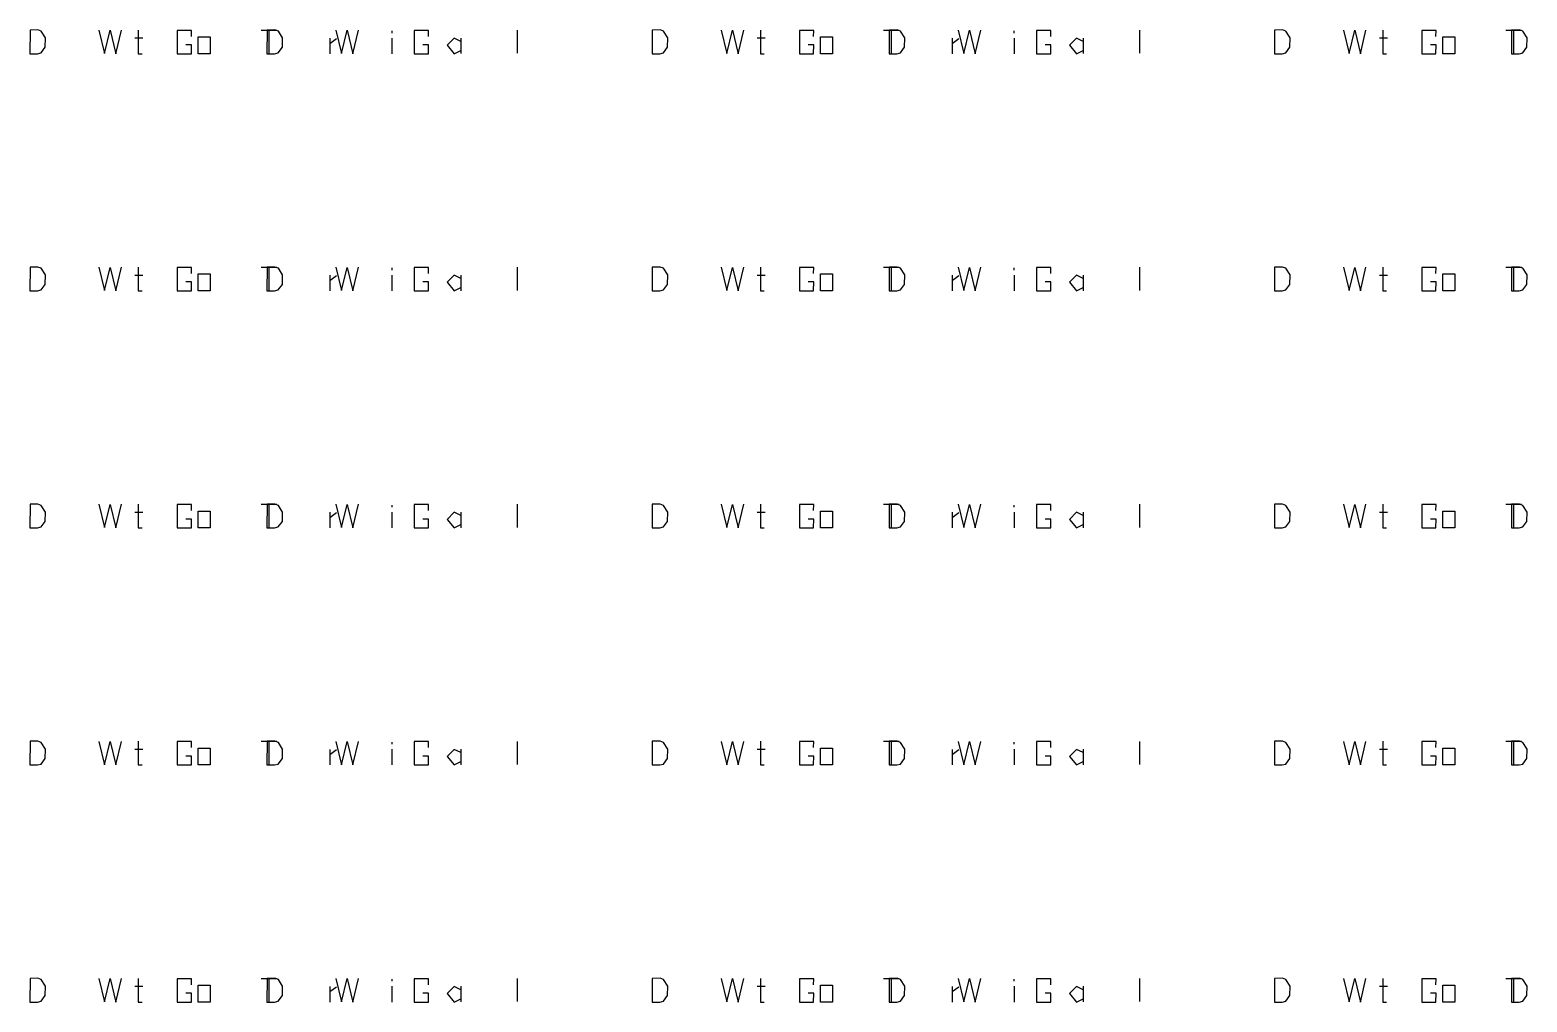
# Model space of a CAD drawing. Header units: millimetres. Extents: x 25 to 194, y 9 to 271.
# Drawn here: x 30.2 to 112.8, y 74.7 to 128.3 of the extents above; entities that cross this region are included whole.
import ezdxf

# ---------------------------------------------------------------- set-up
doc = ezdxf.new("R2010")
doc.units = ezdxf.units.MM
doc.layers.add('Z_entity', color=7, linetype='Continuous')
doc.layers.add('Z_text', color=7, linetype='Continuous')

msp = doc.modelspace()

# ---------------------------------------------------------------- linework, layer by layer
at = {"color": 28, "true_color": 0x0a0a0a}
for p, q in [((30.197, 128.297), (30.192, 126.99)), ((30.624, 128.301), (30.197, 128.297)), ((30.819, 128.23), (30.624, 128.301)), ((31.048, 127.865), (30.819, 128.23)), ((33.999, 128.29), (34.309, 127.006)), ((34.309, 127.006), (34.619, 128.283)), ((34.619, 128.283), (34.928, 126.991)), ((34.928, 126.991), (35.238, 128.29)), ((36.169, 128.297), (36.169, 126.99)), ((39.104, 128.277), (38.315, 128.277)), ((38.315, 128.277), (38.315, 126.99)), ((39.095, 127.946), (39.104, 128.277)), ((43.27, 128.297), (43.265, 126.99)), ((43.697, 128.301), (43.27, 128.297)), ((43.892, 128.23), (43.697, 128.301)), ((44.121, 127.865), (43.892, 128.23)), ((47.072, 128.29), (47.382, 127.006)), ((47.382, 127.006), (47.691, 128.283)), ((47.691, 128.283), (48.001, 126.991)), ((48.001, 126.991), (48.311, 128.29)), ((52.177, 128.277), (51.388, 128.277)), ((51.388, 128.277), (51.388, 126.99)), ((52.168, 127.946), (52.177, 128.277)), ((30.815, 127.042), (31.04, 127.345)), ((31.04, 127.345), (31.048, 127.865)), ((35.979, 127.86), (36.421, 127.86)), ((39.104, 127.48), (38.79, 127.48)), ((39.095, 126.99), (39.104, 127.48)), ((39.466, 127.917), (40.14, 127.917)), ((39.466, 126.99), (39.466, 127.917)), ((40.14, 127.917), (40.14, 126.99)), ((43.888, 127.042), (44.113, 127.345)), ((44.113, 127.345), (44.121, 127.865)), ((52.177, 127.48), (51.863, 127.48)), ((52.168, 126.99), (52.177, 127.48)), ((30.192, 126.99), (30.615, 126.99)), ((30.615, 126.99), (30.815, 127.042)), ((36.169, 126.99), (36.374, 126.99)), ((38.315, 126.99), (39.095, 126.99)), ((40.14, 126.99), (39.466, 126.99)), ((43.265, 126.99), (43.688, 126.99)), ((43.688, 126.99), (43.888, 127.042)), ((51.388, 126.99), (52.168, 126.99)), ((98.84, 115.224), (98.835, 113.917)), ((99.268, 115.228), (98.84, 115.224)), ((99.462, 115.157), (99.268, 115.228)), ((99.691, 114.792), (99.462, 115.157)), ((99.683, 114.272), (99.691, 114.792)), ((102.642, 115.217), (102.952, 113.933)), ((102.952, 113.933), (103.262, 115.21)), ((103.262, 115.21), (103.571, 113.919)), ((103.571, 113.919), (103.881, 115.217)), ((104.622, 114.787), (105.064, 114.787)), ((104.812, 115.224), (104.812, 113.917)), ((107.747, 115.204), (106.958, 115.204)), ((106.958, 115.204), (106.958, 113.917)), ((107.738, 114.874), (107.747, 115.204)), ((108.11, 114.844), (108.783, 114.844)), ((108.11, 113.917), (108.11, 114.844)), ((108.783, 114.844), (108.783, 113.917)), ((111.913, 115.224), (111.908, 113.917)), ((112.341, 115.228), (111.913, 115.224)), ((112.535, 115.157), (112.341, 115.228)), ((112.764, 114.792), (112.535, 115.157)), ((112.756, 114.272), (112.764, 114.792)), ((99.258, 113.917), (99.458, 113.969)), ((99.458, 113.969), (99.683, 114.272)), ((107.747, 114.407), (107.433, 114.407)), ((107.738, 113.917), (107.747, 114.407)), ((112.331, 113.917), (112.531, 113.969)), ((112.531, 113.969), (112.756, 114.272)), ((98.835, 113.917), (99.258, 113.917)), ((104.812, 113.917), (105.017, 113.917)), ((106.958, 113.917), (107.738, 113.917)), ((108.783, 113.917), (108.11, 113.917)), ((111.908, 113.917), (112.331, 113.917)), ((64.518, 102.151), (64.514, 100.844)), ((64.946, 102.155), (64.518, 102.151)), ((65.141, 102.084), (64.946, 102.155)), ((65.37, 101.72), (65.141, 102.084)), ((65.362, 101.199), (65.37, 101.72)), ((68.32, 102.144), (68.63, 100.86)), ((68.63, 100.86), (68.94, 102.137)), ((68.94, 102.137), (69.25, 100.846)), ((69.25, 100.846), (69.56, 102.144)), ((70.3, 101.714), (70.742, 101.714)), ((70.49, 102.151), (70.49, 100.844)), ((73.425, 102.131), (72.636, 102.131)), ((72.636, 102.131), (72.636, 100.844)), ((73.417, 101.801), (73.425, 102.131)), ((73.788, 101.771), (74.461, 101.771)), ((73.788, 100.844), (73.788, 101.771)), ((74.461, 101.771), (74.461, 100.844)), ((77.591, 102.151), (77.587, 100.844)), ((78.019, 102.155), (77.591, 102.151)), ((78.214, 102.084), (78.019, 102.155)), ((78.443, 101.72), (78.214, 102.084)), ((78.434, 101.199), (78.443, 101.72)), ((81.393, 102.144), (81.703, 100.86)), ((81.703, 100.86), (82.013, 102.137)), ((82.013, 102.137), (82.323, 100.846)), ((82.323, 100.846), (82.633, 102.144)), ((86.498, 102.131), (85.709, 102.131)), ((85.709, 102.131), (85.709, 100.844)), ((86.49, 101.801), (86.498, 102.131)), ((64.514, 100.844), (64.937, 100.844)), ((64.937, 100.844), (65.136, 100.896)), ((65.136, 100.896), (65.362, 101.199)), ((70.49, 100.844), (70.696, 100.844)), ((72.636, 100.844), (73.417, 100.844)), ((73.425, 101.334), (73.112, 101.334)), ((73.417, 100.844), (73.425, 101.334)), ((74.461, 100.844), (73.788, 100.844)), ((77.587, 100.844), (78.009, 100.844)), ((78.009, 100.844), (78.209, 100.896)), ((78.209, 100.896), (78.434, 101.199)), ((85.709, 100.844), (86.49, 100.844)), ((86.498, 101.334), (86.184, 101.334)), ((86.49, 100.844), (86.498, 101.334)), ((30.197, 89.078), (30.192, 87.771)), ((30.624, 89.083), (30.197, 89.078)), ((30.819, 89.011), (30.624, 89.083)), ((31.048, 88.647), (30.819, 89.011)), ((31.04, 88.126), (31.048, 88.647)), ((33.999, 89.071), (34.309, 87.787)), ((34.309, 87.787), (34.619, 89.064)), ((34.619, 89.064), (34.928, 87.773)), ((34.928, 87.773), (35.238, 89.071)), ((35.979, 88.641), (36.421, 88.641)), ((36.169, 89.078), (36.169, 87.771)), ((39.104, 89.058), (38.315, 89.058)), ((38.315, 89.058), (38.315, 87.771)), ((39.095, 88.728), (39.104, 89.058)), ((39.466, 88.698), (40.14, 88.698)), ((39.466, 87.771), (39.466, 88.698)), ((40.14, 88.698), (40.14, 87.771)), ((43.27, 89.078), (43.265, 87.771)), ((43.697, 89.083), (43.27, 89.078)), ((43.892, 89.011), (43.697, 89.083)), ((44.121, 88.647), (43.892, 89.011)), ((44.113, 88.126), (44.121, 88.647)), ((47.072, 89.071), (47.382, 87.787)), ((47.382, 87.787), (47.691, 89.064)), ((47.691, 89.064), (48.001, 87.773)), ((48.001, 87.773), (48.311, 89.071)), ((52.177, 89.058), (51.388, 89.058)), ((51.388, 89.058), (51.388, 87.771)), ((52.168, 88.728), (52.177, 89.058)), ((30.192, 87.771), (30.615, 87.771)), ((30.615, 87.771), (30.815, 87.823)), ((30.815, 87.823), (31.04, 88.126)), ((36.169, 87.771), (36.374, 87.771)), ((38.315, 87.771), (39.095, 87.771)), ((39.104, 88.261), (38.79, 88.261)), ((39.095, 87.771), (39.104, 88.261)), ((40.14, 87.771), (39.466, 87.771)), ((43.265, 87.771), (43.688, 87.771)), ((43.688, 87.771), (43.888, 87.823)), ((43.888, 87.823), (44.113, 88.126)), ((51.388, 87.771), (52.168, 87.771)), ((52.177, 88.261), (51.863, 88.261)), ((52.168, 87.771), (52.177, 88.261)), ((98.84, 76.005), (98.835, 74.698)), ((99.268, 76.01), (98.84, 76.005)), ((99.462, 75.938), (99.268, 76.01)), ((102.642, 75.998), (102.952, 74.714)), ((102.952, 74.714), (103.262, 75.991)), ((103.262, 75.991), (103.571, 74.7)), ((103.571, 74.7), (103.881, 75.998)), ((104.812, 76.005), (104.812, 74.698)), ((107.747, 75.986), (106.958, 75.986)), ((106.958, 75.986), (106.958, 74.698)), ((107.738, 75.655), (107.747, 75.986)), ((111.913, 76.005), (111.908, 74.698)), ((112.341, 76.01), (111.913, 76.005)), ((112.535, 75.938), (112.341, 76.01)), ((99.691, 75.574), (99.462, 75.938)), ((99.683, 75.053), (99.691, 75.574)), ((104.622, 75.568), (105.064, 75.568)), ((107.747, 75.188), (107.433, 75.188)), ((107.738, 74.698), (107.747, 75.188)), ((108.11, 75.626), (108.783, 75.626)), ((108.11, 74.698), (108.11, 75.626)), ((108.783, 75.626), (108.783, 74.698)), ((112.764, 75.574), (112.535, 75.938)), ((112.756, 75.053), (112.764, 75.574)), ((98.835, 74.698), (99.258, 74.698)), ((99.258, 74.698), (99.458, 74.751)), ((99.458, 74.751), (99.683, 75.053)), ((104.812, 74.698), (105.017, 74.698)), ((106.958, 74.698), (107.738, 74.698)), ((108.783, 74.698), (108.11, 74.698)), ((111.908, 74.698), (112.331, 74.698)), ((112.331, 74.698), (112.531, 74.751)), ((112.531, 74.751), (112.756, 75.053))]:
    msp.add_line(p, q, dxfattribs=at)
at = {"color": 28, "true_color": 0x0d0d0d}
for p, q in [((77.265, 128.297), (78.129, 128.297)), ((77.694, 128.297), (77.694, 126.99)), ((84.484, 128.132), (84.484, 128.248)), ((91.394, 128.292), (91.389, 127.016)), ((81.053, 127.852), (81.053, 126.99)), ((81.063, 127.562), (81.43, 127.838)), ((84.479, 127.857), (84.479, 126.99)), ((87.92, 127.852), (87.528, 127.461)), ((87.528, 127.461), (87.91, 126.99)), ((87.91, 126.99), (88.282, 127.176)), ((88.282, 127.669), (87.92, 127.852)), ((88.277, 127.857), (88.277, 126.997)), ((42.943, 115.224), (43.808, 115.224)), ((43.373, 115.224), (43.373, 113.917)), ((46.731, 114.779), (46.731, 113.917)), ((50.157, 114.784), (50.157, 113.917)), ((50.162, 115.059), (50.162, 115.175)), ((53.598, 114.779), (53.207, 114.388)), ((53.96, 114.596), (53.598, 114.779)), ((53.955, 114.784), (53.955, 113.924)), ((57.072, 115.219), (57.067, 113.943)), ((46.741, 114.489), (47.108, 114.765)), ((53.207, 114.388), (53.588, 113.917)), ((53.588, 113.917), (53.96, 114.103)), ((111.586, 102.151), (112.451, 102.151)), ((112.016, 102.151), (112.016, 100.844)), ((77.265, 89.078), (78.129, 89.078)), ((77.694, 89.078), (77.694, 87.771)), ((81.053, 88.633), (81.053, 87.771)), ((81.063, 88.344), (81.43, 88.619)), ((84.479, 88.638), (84.479, 87.771)), ((84.484, 88.914), (84.484, 89.029)), ((87.92, 88.633), (87.528, 88.242)), ((88.282, 88.45), (87.92, 88.633)), ((88.277, 88.638), (88.277, 87.778)), ((91.394, 89.073), (91.389, 87.797)), ((87.528, 88.242), (87.91, 87.771)), ((87.91, 87.771), (88.282, 87.957)), ((42.943, 76.005), (43.808, 76.005)), ((43.373, 76.005), (43.373, 74.698)), ((57.072, 76), (57.067, 74.724)), ((46.731, 75.56), (46.731, 74.698)), ((46.741, 75.271), (47.108, 75.546)), ((50.157, 75.565), (50.157, 74.698)), ((50.162, 75.841), (50.162, 75.957)), ((53.598, 75.56), (53.207, 75.169)), ((53.207, 75.169), (53.588, 74.698)), ((53.96, 75.377), (53.598, 75.56)), ((53.955, 75.565), (53.955, 74.705)), ((53.588, 74.698), (53.96, 74.884))]:
    msp.add_line(p, q, dxfattribs=at)
at = {"layer": 'Z_entity', "color": 28, "true_color": 0x0b0b0b}
for p, q in [((42.943, 128.297), (43.808, 128.297)), ((43.373, 128.297), (43.373, 126.99)), ((50.162, 128.132), (50.162, 128.248)), ((57.072, 128.292), (57.067, 127.016)), ((46.731, 127.852), (46.731, 126.99)), ((46.741, 127.562), (47.108, 127.838)), ((50.157, 127.857), (50.157, 126.99)), ((53.598, 127.852), (53.207, 127.461)), ((53.207, 127.461), (53.588, 126.99)), ((53.588, 126.99), (53.96, 127.176)), ((53.96, 127.669), (53.598, 127.852)), ((53.955, 127.857), (53.955, 126.997)), ((111.586, 115.224), (112.451, 115.224)), ((112.016, 115.224), (112.016, 113.917)), ((77.265, 102.151), (78.129, 102.151)), ((77.694, 102.151), (77.694, 100.844)), ((81.053, 101.706), (81.053, 100.844)), ((81.063, 101.416), (81.43, 101.692)), ((84.479, 101.711), (84.479, 100.844)), ((84.484, 101.986), (84.484, 102.102)), ((87.92, 101.706), (87.528, 101.315)), ((88.282, 101.523), (87.92, 101.706)), ((88.277, 101.711), (88.277, 100.851)), ((91.394, 102.146), (91.389, 100.87)), ((87.528, 101.315), (87.91, 100.844)), ((87.91, 100.844), (88.282, 101.03)), ((42.943, 89.078), (43.808, 89.078)), ((43.373, 89.078), (43.373, 87.771)), ((46.731, 88.633), (46.731, 87.771)), ((46.741, 88.344), (47.108, 88.619)), ((50.157, 88.638), (50.157, 87.771)), ((50.162, 88.914), (50.162, 89.029)), ((53.598, 88.633), (53.207, 88.242)), ((53.96, 88.45), (53.598, 88.633)), ((53.955, 88.638), (53.955, 87.778)), ((57.072, 89.073), (57.067, 87.797)), ((53.207, 88.242), (53.588, 87.771)), ((53.588, 87.771), (53.96, 87.957)), ((111.586, 76.005), (112.451, 76.005)), ((112.016, 76.005), (112.016, 74.698))]:
    msp.add_line(p, q, dxfattribs=at)
at = {"layer": 'Z_entity', "color": 28, "true_color": 0x0e0e0e}
for p, q in [((98.84, 128.297), (98.835, 126.99)), ((99.268, 128.301), (98.84, 128.297)), ((99.462, 128.23), (99.268, 128.301)), ((99.691, 127.865), (99.462, 128.23)), ((102.642, 128.29), (102.952, 127.006)), ((102.952, 127.006), (103.262, 128.283)), ((103.262, 128.283), (103.571, 126.991)), ((103.571, 126.991), (103.881, 128.29)), ((104.812, 128.297), (104.812, 126.99)), ((107.747, 128.277), (106.958, 128.277)), ((106.958, 128.277), (106.958, 126.99)), ((107.738, 127.946), (107.747, 128.277)), ((111.913, 128.297), (111.908, 126.99)), ((112.341, 128.301), (111.913, 128.297)), ((112.535, 128.23), (112.341, 128.301)), ((112.764, 127.865), (112.535, 128.23)), ((99.458, 127.042), (99.683, 127.345)), ((99.683, 127.345), (99.691, 127.865)), ((104.622, 127.86), (105.064, 127.86)), ((107.747, 127.48), (107.433, 127.48)), ((107.738, 126.99), (107.747, 127.48)), ((108.11, 127.917), (108.783, 127.917)), ((108.11, 126.99), (108.11, 127.917)), ((108.783, 127.917), (108.783, 126.99)), ((112.531, 127.042), (112.756, 127.345)), ((112.756, 127.345), (112.764, 127.865)), ((98.835, 126.99), (99.258, 126.99)), ((99.258, 126.99), (99.458, 127.042)), ((104.812, 126.99), (105.017, 126.99)), ((106.958, 126.99), (107.738, 126.99)), ((108.783, 126.99), (108.11, 126.99)), ((111.908, 126.99), (112.331, 126.99)), ((112.331, 126.99), (112.531, 127.042)), ((64.518, 115.224), (64.514, 113.917)), ((64.946, 115.228), (64.518, 115.224)), ((65.141, 115.157), (64.946, 115.228)), ((65.37, 114.792), (65.141, 115.157)), ((65.362, 114.272), (65.37, 114.792)), ((68.32, 115.217), (68.63, 113.933)), ((68.63, 113.933), (68.94, 115.21)), ((68.94, 115.21), (69.25, 113.919)), ((69.25, 113.919), (69.56, 115.217)), ((70.3, 114.787), (70.742, 114.787)), ((70.49, 115.224), (70.49, 113.917)), ((73.425, 115.204), (72.636, 115.204)), ((72.636, 115.204), (72.636, 113.917)), ((73.417, 114.874), (73.425, 115.204)), ((73.788, 114.844), (74.461, 114.844)), ((73.788, 113.917), (73.788, 114.844)), ((74.461, 114.844), (74.461, 113.917)), ((77.591, 115.224), (77.587, 113.917)), ((78.019, 115.228), (77.591, 115.224)), ((78.214, 115.157), (78.019, 115.228)), ((78.443, 114.792), (78.214, 115.157)), ((78.434, 114.272), (78.443, 114.792)), ((81.393, 115.217), (81.703, 113.933)), ((81.703, 113.933), (82.013, 115.21)), ((82.013, 115.21), (82.323, 113.919)), ((82.323, 113.919), (82.633, 115.217)), ((86.498, 115.204), (85.709, 115.204)), ((85.709, 115.204), (85.709, 113.917)), ((86.49, 114.874), (86.498, 115.204)), ((64.937, 113.917), (65.136, 113.969)), ((65.136, 113.969), (65.362, 114.272)), ((73.425, 114.407), (73.112, 114.407)), ((73.417, 113.917), (73.425, 114.407)), ((78.009, 113.917), (78.209, 113.969)), ((78.209, 113.969), (78.434, 114.272)), ((86.498, 114.407), (86.184, 114.407)), ((86.49, 113.917), (86.498, 114.407)), ((64.514, 113.917), (64.937, 113.917)), ((70.49, 113.917), (70.696, 113.917)), ((72.636, 113.917), (73.417, 113.917)), ((74.461, 113.917), (73.788, 113.917)), ((77.587, 113.917), (78.009, 113.917)), ((85.709, 113.917), (86.49, 113.917)), ((30.197, 102.151), (30.192, 100.844)), ((30.624, 102.155), (30.197, 102.151)), ((30.819, 102.084), (30.624, 102.155)), ((31.048, 101.72), (30.819, 102.084)), ((31.04, 101.199), (31.048, 101.72)), ((33.999, 102.144), (34.309, 100.86)), ((34.309, 100.86), (34.619, 102.137)), ((34.619, 102.137), (34.928, 100.846)), ((34.928, 100.846), (35.238, 102.144)), ((35.979, 101.714), (36.421, 101.714)), ((36.169, 102.151), (36.169, 100.844)), ((39.104, 102.131), (38.315, 102.131)), ((38.315, 102.131), (38.315, 100.844)), ((39.095, 101.801), (39.104, 102.131)), ((39.466, 101.771), (40.14, 101.771)), ((39.466, 100.844), (39.466, 101.771)), ((40.14, 101.771), (40.14, 100.844)), ((43.27, 102.151), (43.265, 100.844)), ((43.697, 102.155), (43.27, 102.151)), ((43.892, 102.084), (43.697, 102.155)), ((44.121, 101.72), (43.892, 102.084)), ((44.113, 101.199), (44.121, 101.72)), ((47.072, 102.144), (47.382, 100.86)), ((47.382, 100.86), (47.691, 102.137)), ((47.691, 102.137), (48.001, 100.846)), ((48.001, 100.846), (48.311, 102.144)), ((52.177, 102.131), (51.388, 102.131)), ((51.388, 102.131), (51.388, 100.844)), ((52.168, 101.801), (52.177, 102.131)), ((30.192, 100.844), (30.615, 100.844)), ((30.615, 100.844), (30.815, 100.896)), ((30.815, 100.896), (31.04, 101.199)), ((36.169, 100.844), (36.374, 100.844)), ((38.315, 100.844), (39.095, 100.844)), ((39.104, 101.334), (38.79, 101.334)), ((39.095, 100.844), (39.104, 101.334)), ((40.14, 100.844), (39.466, 100.844)), ((43.265, 100.844), (43.688, 100.844)), ((43.688, 100.844), (43.888, 100.896)), ((43.888, 100.896), (44.113, 101.199)), ((51.388, 100.844), (52.168, 100.844)), ((52.177, 101.334), (51.863, 101.334)), ((52.168, 100.844), (52.177, 101.334)), ((98.84, 89.078), (98.835, 87.771)), ((99.268, 89.083), (98.84, 89.078)), ((99.462, 89.011), (99.268, 89.083)), ((99.691, 88.647), (99.462, 89.011)), ((99.683, 88.126), (99.691, 88.647)), ((102.642, 89.071), (102.952, 87.787)), ((102.952, 87.787), (103.262, 89.064)), ((103.262, 89.064), (103.571, 87.773)), ((103.571, 87.773), (103.881, 89.071)), ((104.622, 88.641), (105.064, 88.641)), ((104.812, 89.078), (104.812, 87.771)), ((107.747, 89.058), (106.958, 89.058)), ((106.958, 89.058), (106.958, 87.771)), ((107.738, 88.728), (107.747, 89.058)), ((108.11, 88.698), (108.783, 88.698)), ((108.11, 87.771), (108.11, 88.698)), ((108.783, 88.698), (108.783, 87.771)), ((111.913, 89.078), (111.908, 87.771)), ((112.341, 89.083), (111.913, 89.078)), ((112.535, 89.011), (112.341, 89.083)), ((112.764, 88.647), (112.535, 89.011)), ((112.756, 88.126), (112.764, 88.647)), ((98.835, 87.771), (99.258, 87.771)), ((99.258, 87.771), (99.458, 87.823)), ((99.458, 87.823), (99.683, 88.126)), ((104.812, 87.771), (105.017, 87.771)), ((106.958, 87.771), (107.738, 87.771)), ((107.747, 88.261), (107.433, 88.261)), ((107.738, 87.771), (107.747, 88.261)), ((108.783, 87.771), (108.11, 87.771)), ((111.908, 87.771), (112.331, 87.771)), ((112.331, 87.771), (112.531, 87.823)), ((112.531, 87.823), (112.756, 88.126)), ((64.518, 76.005), (64.514, 74.698)), ((64.946, 76.01), (64.518, 76.005)), ((65.141, 75.938), (64.946, 76.01)), ((68.32, 75.998), (68.63, 74.714)), ((68.63, 74.714), (68.94, 75.991)), ((68.94, 75.991), (69.25, 74.7)), ((69.25, 74.7), (69.56, 75.998)), ((70.49, 76.005), (70.49, 74.698)), ((73.425, 75.986), (72.636, 75.986)), ((72.636, 75.986), (72.636, 74.698)), ((73.417, 75.655), (73.425, 75.986)), ((77.591, 76.005), (77.587, 74.698)), ((78.019, 76.01), (77.591, 76.005)), ((78.214, 75.938), (78.019, 76.01)), ((81.393, 75.998), (81.703, 74.714)), ((81.703, 74.714), (82.013, 75.991)), ((82.013, 75.991), (82.323, 74.7)), ((82.323, 74.7), (82.633, 75.998)), ((86.498, 75.986), (85.709, 75.986)), ((85.709, 75.986), (85.709, 74.698)), ((86.49, 75.655), (86.498, 75.986)), ((65.37, 75.574), (65.141, 75.938)), ((65.362, 75.053), (65.37, 75.574)), ((70.3, 75.568), (70.742, 75.568)), ((73.425, 75.188), (73.112, 75.188)), ((73.417, 74.698), (73.425, 75.188)), ((73.788, 75.626), (74.461, 75.626)), ((73.788, 74.698), (73.788, 75.626)), ((74.461, 75.626), (74.461, 74.698)), ((78.443, 75.574), (78.214, 75.938)), ((78.434, 75.053), (78.443, 75.574)), ((86.498, 75.188), (86.184, 75.188)), ((86.49, 74.698), (86.498, 75.188)), ((64.514, 74.698), (64.937, 74.698)), ((64.937, 74.698), (65.136, 74.751)), ((65.136, 74.751), (65.362, 75.053)), ((70.49, 74.698), (70.696, 74.698)), ((72.636, 74.698), (73.417, 74.698)), ((74.461, 74.698), (73.788, 74.698)), ((77.587, 74.698), (78.009, 74.698)), ((78.009, 74.698), (78.209, 74.751)), ((78.209, 74.751), (78.434, 75.053)), ((85.709, 74.698), (86.49, 74.698))]:
    msp.add_line(p, q, dxfattribs=at)
at = {"layer": 'Z_text', "color": 28, "true_color": 0x0c0c0c}
for p, q in [((64.518, 128.297), (64.514, 126.99)), ((64.946, 128.301), (64.518, 128.297)), ((65.141, 128.23), (64.946, 128.301)), ((65.37, 127.865), (65.141, 128.23)), ((68.32, 128.29), (68.63, 127.006)), ((68.63, 127.006), (68.94, 128.283)), ((68.94, 128.283), (69.25, 126.991)), ((69.25, 126.991), (69.56, 128.29)), ((70.49, 128.297), (70.49, 126.99)), ((73.425, 128.277), (72.636, 128.277)), ((72.636, 128.277), (72.636, 126.99)), ((73.417, 127.946), (73.425, 128.277)), ((77.591, 128.297), (77.587, 126.99)), ((78.019, 128.301), (77.591, 128.297)), ((78.214, 128.23), (78.019, 128.301)), ((78.443, 127.865), (78.214, 128.23)), ((81.393, 128.29), (81.703, 127.006)), ((81.703, 127.006), (82.013, 128.283)), ((82.013, 128.283), (82.323, 126.991)), ((82.323, 126.991), (82.633, 128.29)), ((86.498, 128.277), (85.709, 128.277)), ((85.709, 128.277), (85.709, 126.99)), ((86.49, 127.946), (86.498, 128.277)), ((65.136, 127.042), (65.362, 127.345)), ((65.362, 127.345), (65.37, 127.865)), ((70.3, 127.86), (70.742, 127.86)), ((73.425, 127.48), (73.112, 127.48)), ((73.417, 126.99), (73.425, 127.48)), ((73.788, 127.917), (74.461, 127.917)), ((73.788, 126.99), (73.788, 127.917)), ((74.461, 127.917), (74.461, 126.99)), ((78.209, 127.042), (78.434, 127.345)), ((78.434, 127.345), (78.443, 127.865)), ((86.498, 127.48), (86.184, 127.48)), ((86.49, 126.99), (86.498, 127.48)), ((64.514, 126.99), (64.937, 126.99)), ((64.937, 126.99), (65.136, 127.042)), ((70.49, 126.99), (70.696, 126.99)), ((72.636, 126.99), (73.417, 126.99)), ((74.461, 126.99), (73.788, 126.99)), ((77.587, 126.99), (78.009, 126.99)), ((78.009, 126.99), (78.209, 127.042)), ((85.709, 126.99), (86.49, 126.99)), ((30.197, 115.224), (30.192, 113.917)), ((30.624, 115.228), (30.197, 115.224)), ((30.819, 115.157), (30.624, 115.228)), ((31.048, 114.792), (30.819, 115.157)), ((31.04, 114.272), (31.048, 114.792)), ((33.999, 115.217), (34.309, 113.933)), ((34.309, 113.933), (34.619, 115.21)), ((34.619, 115.21), (34.928, 113.919)), ((34.928, 113.919), (35.238, 115.217)), ((35.979, 114.787), (36.421, 114.787)), ((36.169, 115.224), (36.169, 113.917)), ((39.104, 115.204), (38.315, 115.204)), ((38.315, 115.204), (38.315, 113.917)), ((39.095, 114.874), (39.104, 115.204)), ((39.466, 114.844), (40.14, 114.844)), ((39.466, 113.917), (39.466, 114.844)), ((40.14, 114.844), (40.14, 113.917)), ((43.27, 115.224), (43.265, 113.917)), ((43.697, 115.228), (43.27, 115.224)), ((43.892, 115.157), (43.697, 115.228)), ((44.121, 114.792), (43.892, 115.157)), ((44.113, 114.272), (44.121, 114.792)), ((47.072, 115.217), (47.382, 113.933)), ((47.382, 113.933), (47.691, 115.21)), ((47.691, 115.21), (48.001, 113.919)), ((48.001, 113.919), (48.311, 115.217)), ((52.177, 115.204), (51.388, 115.204)), ((51.388, 115.204), (51.388, 113.917)), ((52.168, 114.874), (52.177, 115.204)), ((30.615, 113.917), (30.815, 113.969)), ((30.815, 113.969), (31.04, 114.272)), ((39.104, 114.407), (38.79, 114.407)), ((39.095, 113.917), (39.104, 114.407)), ((43.688, 113.917), (43.888, 113.969)), ((43.888, 113.969), (44.113, 114.272)), ((52.177, 114.407), (51.863, 114.407)), ((52.168, 113.917), (52.177, 114.407)), ((30.192, 113.917), (30.615, 113.917)), ((36.169, 113.917), (36.374, 113.917)), ((38.315, 113.917), (39.095, 113.917)), ((40.14, 113.917), (39.466, 113.917)), ((43.265, 113.917), (43.688, 113.917)), ((51.388, 113.917), (52.168, 113.917)), ((98.84, 102.151), (98.835, 100.844)), ((99.268, 102.155), (98.84, 102.151)), ((99.462, 102.084), (99.268, 102.155)), ((99.691, 101.72), (99.462, 102.084)), ((99.683, 101.199), (99.691, 101.72)), ((102.642, 102.144), (102.952, 100.86)), ((102.952, 100.86), (103.262, 102.137)), ((103.262, 102.137), (103.571, 100.846)), ((103.571, 100.846), (103.881, 102.144)), ((104.622, 101.714), (105.064, 101.714)), ((104.812, 102.151), (104.812, 100.844)), ((107.747, 102.131), (106.958, 102.131)), ((106.958, 102.131), (106.958, 100.844)), ((107.738, 101.801), (107.747, 102.131)), ((108.11, 101.771), (108.783, 101.771)), ((108.11, 100.844), (108.11, 101.771)), ((108.783, 101.771), (108.783, 100.844)), ((111.913, 102.151), (111.908, 100.844)), ((112.341, 102.155), (111.913, 102.151)), ((112.535, 102.084), (112.341, 102.155)), ((112.764, 101.72), (112.535, 102.084)), ((112.756, 101.199), (112.764, 101.72)), ((98.835, 100.844), (99.258, 100.844)), ((99.258, 100.844), (99.458, 100.896)), ((99.458, 100.896), (99.683, 101.199)), ((104.812, 100.844), (105.017, 100.844)), ((106.958, 100.844), (107.738, 100.844)), ((107.747, 101.334), (107.433, 101.334)), ((107.738, 100.844), (107.747, 101.334)), ((108.783, 100.844), (108.11, 100.844)), ((111.908, 100.844), (112.331, 100.844)), ((112.331, 100.844), (112.531, 100.896)), ((112.531, 100.896), (112.756, 101.199)), ((64.518, 89.078), (64.514, 87.771)), ((64.946, 89.083), (64.518, 89.078)), ((65.141, 89.011), (64.946, 89.083)), ((65.37, 88.647), (65.141, 89.011)), ((65.362, 88.126), (65.37, 88.647)), ((68.32, 89.071), (68.63, 87.787)), ((68.63, 87.787), (68.94, 89.064)), ((68.94, 89.064), (69.25, 87.773)), ((69.25, 87.773), (69.56, 89.071)), ((70.3, 88.641), (70.742, 88.641)), ((70.49, 89.078), (70.49, 87.771)), ((73.425, 89.058), (72.636, 89.058)), ((72.636, 89.058), (72.636, 87.771)), ((73.417, 88.728), (73.425, 89.058)), ((73.788, 88.698), (74.461, 88.698)), ((73.788, 87.771), (73.788, 88.698)), ((74.461, 88.698), (74.461, 87.771)), ((77.591, 89.078), (77.587, 87.771)), ((78.019, 89.083), (77.591, 89.078)), ((78.214, 89.011), (78.019, 89.083)), ((78.443, 88.647), (78.214, 89.011)), ((78.434, 88.126), (78.443, 88.647)), ((81.393, 89.071), (81.703, 87.787)), ((81.703, 87.787), (82.013, 89.064)), ((82.013, 89.064), (82.323, 87.773)), ((82.323, 87.773), (82.633, 89.071)), ((86.498, 89.058), (85.709, 89.058)), ((85.709, 89.058), (85.709, 87.771)), ((86.49, 88.728), (86.498, 89.058)), ((64.514, 87.771), (64.937, 87.771)), ((64.937, 87.771), (65.136, 87.823)), ((65.136, 87.823), (65.362, 88.126)), ((70.49, 87.771), (70.696, 87.771)), ((72.636, 87.771), (73.417, 87.771)), ((73.425, 88.261), (73.112, 88.261)), ((73.417, 87.771), (73.425, 88.261)), ((74.461, 87.771), (73.788, 87.771)), ((77.587, 87.771), (78.009, 87.771)), ((78.009, 87.771), (78.209, 87.823)), ((78.209, 87.823), (78.434, 88.126)), ((85.709, 87.771), (86.49, 87.771)), ((86.498, 88.261), (86.184, 88.261)), ((86.49, 87.771), (86.498, 88.261)), ((30.197, 76.005), (30.192, 74.698)), ((30.624, 76.01), (30.197, 76.005)), ((30.819, 75.938), (30.624, 76.01)), ((33.999, 75.998), (34.309, 74.714)), ((34.309, 74.714), (34.619, 75.991)), ((34.619, 75.991), (34.928, 74.7)), ((34.928, 74.7), (35.238, 75.998)), ((36.169, 76.005), (36.169, 74.698)), ((39.104, 75.986), (38.315, 75.986)), ((38.315, 75.986), (38.315, 74.698)), ((39.095, 75.655), (39.104, 75.986)), ((43.27, 76.005), (43.265, 74.698)), ((43.697, 76.01), (43.27, 76.005)), ((43.892, 75.938), (43.697, 76.01)), ((47.072, 75.998), (47.382, 74.714)), ((47.382, 74.714), (47.691, 75.991)), ((47.691, 75.991), (48.001, 74.7)), ((48.001, 74.7), (48.311, 75.998)), ((52.177, 75.986), (51.388, 75.986)), ((51.388, 75.986), (51.388, 74.698)), ((52.168, 75.655), (52.177, 75.986)), ((31.048, 75.574), (30.819, 75.938)), ((31.04, 75.053), (31.048, 75.574)), ((35.979, 75.568), (36.421, 75.568)), ((39.104, 75.188), (38.79, 75.188)), ((39.095, 74.698), (39.104, 75.188)), ((39.466, 75.626), (40.14, 75.626)), ((39.466, 74.698), (39.466, 75.626)), ((40.14, 75.626), (40.14, 74.698)), ((44.121, 75.574), (43.892, 75.938)), ((44.113, 75.053), (44.121, 75.574)), ((52.177, 75.188), (51.863, 75.188)), ((52.168, 74.698), (52.177, 75.188)), ((30.192, 74.698), (30.615, 74.698)), ((30.615, 74.698), (30.815, 74.751)), ((30.815, 74.751), (31.04, 75.053)), ((36.169, 74.698), (36.374, 74.698)), ((38.315, 74.698), (39.095, 74.698)), ((40.14, 74.698), (39.466, 74.698)), ((43.265, 74.698), (43.688, 74.698)), ((43.688, 74.698), (43.888, 74.751)), ((43.888, 74.751), (44.113, 75.053)), ((51.388, 74.698), (52.168, 74.698))]:
    msp.add_line(p, q, dxfattribs=at)
at = {"layer": 'Z_text', "color": 250, "true_color": 0x0f0f0f}
for p, q in [((111.586, 128.297), (112.451, 128.297)), ((112.016, 128.297), (112.016, 126.99)), ((77.265, 115.224), (78.129, 115.224)), ((77.694, 115.224), (77.694, 113.917)), ((81.053, 114.779), (81.053, 113.917)), ((84.479, 114.784), (84.479, 113.917)), ((84.484, 115.059), (84.484, 115.175)), ((87.92, 114.779), (87.528, 114.388)), ((88.282, 114.596), (87.92, 114.779)), ((88.277, 114.784), (88.277, 113.924)), ((91.394, 115.219), (91.389, 113.943)), ((81.063, 114.489), (81.43, 114.765)), ((87.528, 114.388), (87.91, 113.917)), ((87.91, 113.917), (88.282, 114.103)), ((42.943, 102.151), (43.808, 102.151)), ((43.373, 102.151), (43.373, 100.844)), ((46.731, 101.706), (46.731, 100.844)), ((46.741, 101.416), (47.108, 101.692)), ((50.157, 101.711), (50.157, 100.844)), ((50.162, 101.986), (50.162, 102.102)), ((53.598, 101.706), (53.207, 101.315)), ((53.96, 101.523), (53.598, 101.706)), ((53.955, 101.711), (53.955, 100.851)), ((57.072, 102.146), (57.067, 100.87)), ((53.207, 101.315), (53.588, 100.844)), ((53.588, 100.844), (53.96, 101.03)), ((111.586, 89.078), (112.451, 89.078)), ((112.016, 89.078), (112.016, 87.771)), ((77.265, 76.005), (78.129, 76.005)), ((77.694, 76.005), (77.694, 74.698)), ((91.394, 76), (91.389, 74.724)), ((81.053, 75.56), (81.053, 74.698)), ((81.063, 75.271), (81.43, 75.546)), ((84.479, 75.565), (84.479, 74.698)), ((84.484, 75.841), (84.484, 75.957)), ((87.92, 75.56), (87.528, 75.169)), ((87.528, 75.169), (87.91, 74.698)), ((88.282, 75.377), (87.92, 75.56)), ((88.277, 75.565), (88.277, 74.705)), ((87.91, 74.698), (88.282, 74.884))]:
    msp.add_line(p, q, dxfattribs=at)

doc.saveas('drawing.dxf')
